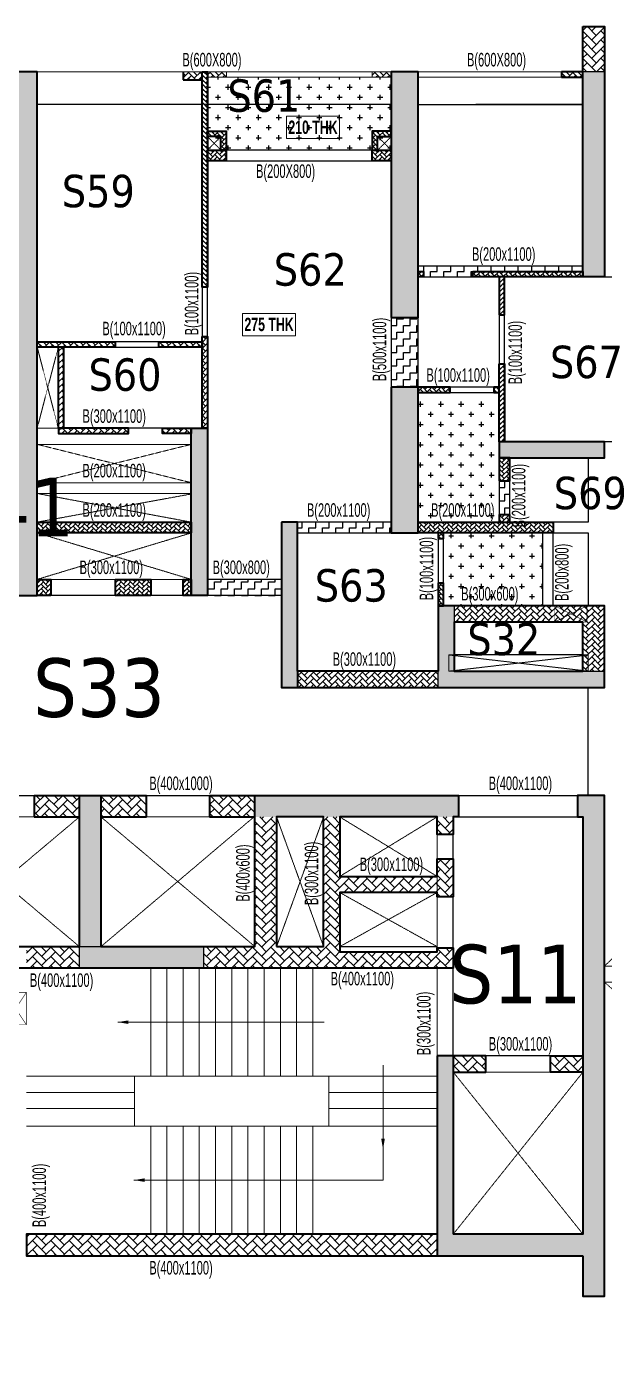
# Model space of a CAD drawing. Header units: millimetres. Extents: x -29 to 66949, y 31 to 27285.
# Drawn here: x 14831 to 25531, y 2819 to 27285 of the extents above; entities that cross this region are included whole.
import ezdxf

# ---------------------------------------------------------------- set-up
doc = ezdxf.new("R2010")
doc.units = ezdxf.units.MM
doc.linetypes.add('HIDDEN', pattern=[0.375, 0.25, -0.125])
for name, color, linetype, lineweight in [('A-ANNO-DIMS', 8, 'Continuous', 15), ('A-DETL-MISC', 35, 'Continuous', 15), ('A-FLOR-IDEN', 11, 'Continuous', 9), ('A-HIDD-ABVE', 8, 'HIDDEN', 20), ('S-BEAM', 7, 'Continuous', 18), ('S-BEAM-IDEN', 2, 'Continuous', 9), ('S-COL HATCH', 9, 'Continuous', 0), ('S-COLS', 5, 'Continuous', 35), ('S-WALL', 4, 'Continuous', 18)]:
    doc.layers.add(name, color=color, linetype=linetype, lineweight=lineweight)
for name, color, linetype in [('changes', 7, 'Continuous'), ('S-CUTOUT', 1, 'Continuous'), ('SUNK SLAB', 8, 'Continuous')]:
    doc.layers.add(name, color=color, linetype=linetype)
doc.styles.add('Dim.s & Anno.(Misc.)', font='ARIALN.TTF')
doc.styles.add('Swis721 LtCn BT', font='swisscl.ttf', dxfattribs={"width": 0.9, "height": 233.355162})
doc.styles.add('Swis721 LtCn BT_B', font='', dxfattribs={"width": 0.9, "height": 246.918336})
doc.styles.get('Swis721 LtCn BT_B').set_extended_font_data('Swis721 LtCn BT', bold=True)
doc.dimstyles.new('A-GFC-100', dxfattribs={"dimscale": 100, "dimtxt": 1.75, "dimasz": 1.5, "dimexe": 1.5, "dimexo": 0, "dimgap": 1, "dimtad": 1, "dimdsep": 46, "dimtxsty": 'Dim.s & Anno.(Misc.)', "dimblk": 'ARCHTICK', "dimcen": 0, "dimdle": 1.5, "dimclrd": 256, "dimclre": 8, "dimclrt": 6, "dimazin": 2, "dimtfac": 1, "dimtix": 1, "dimtmove": 2, "dimatfit": 3, "dimfxl": 1, "dimtolj": 1, "dimlwd": -1, "dimlwe": 9, "dimarcsym": 0})
pattern_1 = [(45, (-31090211.604, 20641732.886), (0, 84.85281374), [180, -60]), (135, (-31090169.18, 20641775.31), (7e-15, 84.85281374), [180, -60])]
pattern_2 = [(45, (-31083161.56, 20641832.9), (0, 84.85281374), [180, -60]), (135, (-31083119.13, 20641875.324), (7e-15, 84.85281374), [180, -60])]
pattern_3 = [(315, (21103954.563, 31375723.854), (84.85281374, -2e-14), [180, -60]), (45, (21103996.99, 31375681.43), (84.85281374, -2e-14), [180, -60])]
pattern_4 = [(45, (-31102401.53, 20629047.31), (0, 84.85281374), [180, -60]), (135, (-31102359.1, 20629089.737), (7e-15, 84.85281374), [180, -60])]
pattern_5 = [(315, (21103954.563, 31375723.836), (84.85281374, -2e-14), [180, -60]), (45, (21103996.99, 31375681.41), (84.85281374, -2e-14), [180, -60])]
pattern_6 = [(315, (-31090211.604, 20694843.886), (84.85281374, -1e-14), [180, -60]), (45, (-31090169.18, 20694801.46), (84.85281374, -2e-14), [180, -60])]
pattern_7 = [(45, (-31792440.38, 20739329.44), (0, 113.13708499), [240, -80]), (135, (-31792383.81, 20739386.006), (9e-15, 113.13708499), [240, -80])]
pattern_8 = [(45, (-31802317.5, 20729084.55), (0, 169.7056275), [360, -120]), (135, (-31802232.65, 20729169.4), (1e-14, 169.7056275), [360, -120])]
pattern_9 = [(45, (-31802317.5, 20729084.55), (0, 113.13708499), [240, -80]), (135, (-31802260.93, 20729141.12), (9e-15, 113.13708499), [240, -80])]
pattern_10 = [(45, (-15037.47, -17858.63), (0, 107.76307), [228.6, -76.2]), (135, (-14983.584, -17804.75), (7e-15, 107.76307), [228.6, -76.2])]
pattern_11 = [(45, (-15037.89, -17858.63), (0, 107.76307), [228.6, -76.2]), (135, (-14984.01, -17804.744), (7e-15, 107.76307), [228.6, -76.2])]
pattern_12 = [(45, (-31618808, 20746156.34), (0, 169.7056275), [360, -120]), (135, (-31618723.15, 20746241.2), (1e-14, 169.7056275), [360, -120])]
pattern_13 = [(0, (-31352106.79, 21120976.75), (187.5, 187.5), [93.75, -281.25]), (90, (-31352059.91, 21120929.88), (-187.5, 187.5), [93.75, -281.25])]

# ---------------------------------------------------------------- blocks, each defined once
blk = doc.blocks.new('A$Ca6b6972b')
at = {"layer": 'S-COL HATCH'}
h = blk.add_hatch(dxfattribs=at)
h.set_pattern_fill('AR-HBONE', color=256, scale=15)
h.set_pattern_definition(pattern_2)
edge = h.paths.add_edge_path()
edge.add_line((17829, 22526), (18179, 22526))
edge.add_line((18179, 22526), (18179, 22176))
edge.add_line((18179, 22176), (18079, 22176))
edge.add_line((18079, 22176), (18079, 22426))
edge.add_line((18079, 22426), (17829, 22426))
edge.add_line((17829, 22426), (17829, 22526))
h = blk.add_hatch(dxfattribs=at)
h.set_pattern_fill('AR-HBONE', color=256, scale=15)
h.set_pattern_definition(pattern_2)
edge = h.paths.add_edge_path()
edge.add_line((21229, 22526), (20879, 22526))
edge.add_line((20879, 22526), (20879, 22176))
edge.add_line((20879, 22176), (20979, 22176))
edge.add_line((20979, 22176), (20979, 22426))
edge.add_line((20979, 22426), (21229, 22426))
edge.add_line((21229, 22426), (21229, 22526))
h = blk.add_hatch(dxfattribs=at)
h.set_pattern_fill('AR-HBONE', color=256, scale=15)
h.set_pattern_definition(pattern_1)
edge = h.paths.add_edge_path()
edge.add_line((10779, 22426), (11129, 22426))
edge.add_line((11129, 22426), (11129, 22076))
edge.add_line((11129, 22076), (11029, 22076))
edge.add_line((11029, 22076), (11029, 22326))
edge.add_line((11029, 22326), (10779, 22326))
edge.add_line((10779, 22326), (10779, 22426))
h = blk.add_hatch(dxfattribs=at)
h.set_pattern_fill('AR-HBONE', color=256, scale=15)
h.set_pattern_definition(pattern_1)
edge = h.paths.add_edge_path()
edge.add_line((14179, 22426), (13829, 22426))
edge.add_line((13829, 22426), (13829, 22076))
edge.add_line((13829, 22076), (13929, 22076))
edge.add_line((13929, 22076), (13929, 22326))
edge.add_line((13929, 22326), (14179, 22326))
edge.add_line((14179, 22326), (14179, 22426))
h = blk.add_hatch(dxfattribs=at)
h.set_pattern_fill('AR-HBONE', color=256, scale=15)
h.set_pattern_definition([(45, (-31346340.994, 20824102.645), (0, 84.85281374), [180, -60]), (135, (-31346298.57, 20824145.07), (7e-15, 84.85281374), [180, -60])])
h.paths.add_polyline_path([(10779, 22076), (10779, 21876), (11129, 21876), (11129, 22076)])
h = blk.add_hatch(dxfattribs=at)
h.set_pattern_fill('AR-HBONE', color=256, scale=15)
h.set_pattern_definition([(45, (-31343291.04, 20824102.645), (0, 84.85281374), [180, -60]), (135, (-31343248.616, 20824145.07), (7e-15, 84.85281374), [180, -60])])
h.paths.add_polyline_path([(13829, 22076), (13829, 21876), (14179, 21876), (14179, 22076)])
h = blk.add_hatch(dxfattribs=at)
h.set_pattern_fill('AR-HBONE', color=256, scale=15)
h.set_pattern_definition([(45, (-31339290.95, 20824202.644), (0, 84.85281374), [180, -60]), (135, (-31339248.523, 20824245.07), (7e-15, 84.85281374), [180, -60])])
h.paths.add_polyline_path([(17829, 22176), (17829, 21976), (18179, 21976), (18179, 22176)])
h = blk.add_hatch(dxfattribs=at)
h.set_pattern_fill('AR-HBONE', color=256, scale=15)
h.set_pattern_definition([(45, (-31336241, 20824202.644), (0, 84.85281374), [180, -60]), (135, (-31336198.57, 20824245.07), (7e-15, 84.85281374), [180, -60])])
h.paths.add_polyline_path([(20879, 22176), (20879, 21976), (21229, 21976), (21229, 22176)])
h = blk.add_hatch(dxfattribs=at)
h.set_pattern_fill('AR-HBONE', color=256, scale=15)
h.set_pattern_definition(pattern_4)
edge = h.paths.add_edge_path()
edge.add_line((1989, 8976), (1639, 8976))
edge.add_line((1639, 8976), (1639, 9326))
edge.add_line((1639, 9326), (1739, 9326))
edge.add_line((1739, 9326), (1739, 9076))
edge.add_line((1739, 9076), (1989, 9076))
edge.add_line((1989, 9076), (1989, 8976))
h = blk.add_hatch(dxfattribs=at)
h.set_pattern_fill('AR-HBONE', color=256, scale=15, angle=-90)
h.set_pattern_definition(pattern_3)
h.paths.add_polyline_path([(1989, 8976), (2189, 8976), (2189, 9326), (1989, 9326)])
h = blk.add_hatch(dxfattribs=at)
h.set_pattern_fill('AR-HBONE', color=256, scale=15, angle=-90)
h.set_pattern_definition(pattern_5)
h.paths.add_polyline_path([(1989, 8976), (2189, 8976), (2189, 9326), (1989, 9326)])
h = blk.add_hatch(dxfattribs=at)
h.set_pattern_fill('AR-HBONE', color=256, scale=15)
h.set_pattern_definition(pattern_4)
edge = h.paths.add_edge_path()
edge.add_line((1989, 6376), (1639, 6376))
edge.add_line((1639, 6376), (1639, 6026))
edge.add_line((1639, 6026), (1739, 6026))
edge.add_line((1739, 6026), (1739, 6276))
edge.add_line((1739, 6276), (1989, 6276))
edge.add_line((1989, 6276), (1989, 6376))
h = blk.add_hatch(dxfattribs=at)
h.set_pattern_fill('AR-HBONE', color=256, scale=15, angle=-90)
h.set_pattern_definition(pattern_3)
h.paths.add_polyline_path([(1989, 6376), (2189, 6376), (2189, 6026), (1989, 6026)])
h = blk.add_hatch(dxfattribs=at)
h.set_pattern_fill('AR-HBONE', color=256, scale=15, angle=-90)
h.set_pattern_definition(pattern_5)
h.paths.add_polyline_path([(1989, 6026), (2189, 6026), (2189, 6376), (1989, 6376)])
h = blk.add_hatch(dxfattribs=at)
h.set_pattern_fill('AR-HBONE', color=256, scale=15, angle=-90)
h.set_pattern_definition([(315, (21106240.17, 31372203.845), (84.85281374, -2e-14), [180, -60]), (45, (21106282.595, 31372161.42), (84.85281374, -2e-14), [180, -60])])
h.paths.add_polyline_path([(4275, 5726), (4275, 5626), (4375, 5626), (4375, 5726)])
h = blk.add_hatch(dxfattribs=at)
h.set_pattern_fill('AR-HBONE', color=256, scale=15, angle=-90)
h.set_pattern_definition([(315, (21107940.21, 31376673.825), (84.85281374, -2e-14), [180, -60]), (45, (21107982.637, 31376631.4), (84.85281374, -2e-14), [180, -60])])
h.paths.add_polyline_path([(6175, 5726), (5875, 5726), (5875, 5626), (6175, 5626)])
h = blk.add_hatch(dxfattribs=at)
h.set_pattern_fill('AR-HBONE', color=256, scale=15, angle=-90)
h.set_pattern_definition([(315, (21106240.17, 31371193.857), (84.85281374, -2e-14), [180, -60]), (45, (21106282.595, 31371151.43), (84.85281374, -2e-14), [180, -60])])
h.paths.add_polyline_path([(4275, 4716), (4275, 2000), (4375, 2000), (4375, 4716)])
h = blk.add_hatch(dxfattribs=at)
h.set_pattern_fill('AR-HBONE', color=256, scale=15)
h.set_pattern_definition([(45, (-31362017.66, 21106363.37), (0, 84.85281374), [180, -60]), (135, (-31361975.23, 21106405.8), (7e-15, 84.85281374), [180, -60])])
h.paths.add_polyline_path([(4375, 4398), (4475, 4398), (4475, 4598), (4375, 4598)])
h = blk.add_hatch(dxfattribs=at)
h.set_pattern_fill('AR-HBONE', color=256, scale=15)
h.set_pattern_definition([(45, (-31361107.653, 21106363.37), (0, 84.85281374), [180, -60]), (135, (-31361065.227, 21106405.8), (7e-15, 84.85281374), [180, -60])])
h.paths.add_polyline_path([(5875, 4398), (5875, 4598), (5285, 4598), (5285, 4398)])
h = blk.add_hatch(dxfattribs=at)
h.set_pattern_fill('AR-HBONE', color=256, scale=15, angle=-90)
h.set_pattern_definition(pattern_6)
h.paths.add_polyline_path([(0, 2726), (200, 2726), (300, 2726), (300, 2626), (1675, 2626), (1675, 2466), (0, 2466)])
h = blk.add_hatch(dxfattribs=at)
h.set_pattern_fill('AR-HBONE', color=256, scale=15)
h.set_pattern_definition([(45, (-31100345.92, 20625022.12), (0, 84.85281374), [180, -60]), (135, (-31100303.495, 20625064.55), (7e-15, 84.85281374), [180, -60])])
h.paths.add_polyline_path([(4275, 2625), (3635, 2625), (3635, 2000), (3795, 2000), (3795, 2466), (4275, 2466)])
h = blk.add_hatch(dxfattribs=at)
h.set_pattern_fill('AR-HBONE', color=256, scale=15)
h.set_pattern_definition([(45, (-31362507.66, 21103765.56), (0, 84.85281374), [180, -60]), (135, (-31362465.23, 21103807.99), (7e-15, 84.85281374), [180, -60])])
h.paths.add_polyline_path([(4575, 1700), (4575, 2000), (3635, 2000), (3635, 1700)])
h = blk.add_hatch(dxfattribs=at)
h.set_pattern_fill('AR-HBONE', color=256, scale=15)
h.set_pattern_definition([(45, (-31361107.653, 21103765.56), (0, 84.85281374), [180, -60]), (135, (-31361065.227, 21103807.99), (7e-15, 84.85281374), [180, -60])])
h.paths.add_polyline_path([(5875, 1700), (5875, 2000), (5205, 2000), (5205, 1700)])
h = blk.add_hatch(dxfattribs=at)
h.set_pattern_fill('AR-HBONE', color=256, scale=15, angle=-90)
h.set_pattern_definition(pattern_6)
edge = h.paths.add_edge_path()
edge.add_line((1875, 1700), (1875, 200))
edge.add_line((1875, 200), (3545, 200))
edge.add_line((3545, 200), (3545, 0))
edge.add_line((3545, 0), (1675, 0))
edge.add_line((1675, 0), (1675, 1700))
edge.add_line((1675, 1700), (1875, 1700))
h = blk.add_hatch(dxfattribs=at)
h.set_pattern_fill('AR-HBONE', color=256, scale=15, angle=-90)
h.set_pattern_definition(pattern_6)
h.paths.add_polyline_path([(4275, 200), (4175, 200), (4175, 0), (4475, 0), (4475, 1700), (4275, 1700)])
h = blk.add_hatch(dxfattribs=at)
h.set_pattern_fill('AR-HBONE', color=256, scale=15, angle=-90)
h.set_pattern_definition([(315, (21107940.21, 31371048.637), (84.85281374, -2e-14), [180, -60]), (45, (21107982.637, 31371006.21), (84.85281374, -2e-14), [180, -60])])
h.paths.add_polyline_path([(5875, 0), (6175, 0), (6175, 1700), (5875, 1700)])
at = {"layer": 'S-COLS'}
for points in [[(17829, 22526), (18179, 22526), (18179, 22176), (18079, 22176), (18079, 22426), (17829, 22426), (17829, 22526)], [(21229, 22526), (20879, 22526), (20879, 22176), (20979, 22176), (20979, 22426), (21229, 22426), (21229, 22526)], [(10779, 22426), (11129, 22426), (11129, 22076), (11029, 22076), (11029, 22326), (10779, 22326), (10779, 22426)], [(14179, 22426), (13829, 22426), (13829, 22076), (13929, 22076), (13929, 22326), (14179, 22326), (14179, 22426)], [(1875, 1700), (1875, 200), (3545, 200), (3545, 0), (1675, 0), (1675, 1700), (1875, 1700)]]:
    blk.add_lwpolyline(points, dxfattribs=at)
at = {"layer": 'S-COLS', "elevation": 0}
for points in [[(10779, 22076), (11129, 22076), (11129, 21876), (10779, 21876)], [(13829, 22076), (14179, 22076), (14179, 21876), (13829, 21876)], [(2189, 9326), (2189, 8976), (1989, 8976), (1989, 9326)], [(2189, 6026), (2189, 6376), (1989, 6376), (1989, 6026)], [(4375, 5726), (4375, 5626), (4275, 5626), (4275, 5726)], [(6175, 5626), (6175, 5726), (5875, 5726), (5875, 5626)], [(4375, 4716), (4375, 2000), (4275, 2000), (4275, 4716)], [(4375, 4598), (4475, 4598), (4475, 4398), (4375, 4398)], [(5285, 4598), (5875, 4598), (5875, 4398), (5285, 4398)], [(0, 2726), (200, 2726), (300, 2726), (300, 2626), (1675, 2626), (1675, 2466), (0, 2466)], [(3635, 2000), (4575, 2000), (4575, 1700), (3635, 1700)], [(5205, 2000), (5875, 2000), (5875, 1700), (5205, 1700)], [(4275, 200), (4175, 200), (4175, 0), (4475, 0), (4475, 1700), (4275, 1700)], [(6175, 0), (6175, 1700), (5875, 1700), (5875, 0)]]:
    blk.add_lwpolyline(points, close=True, dxfattribs=at)
at = {"layer": 'S-COLS'}
for points in [[(17829, 22176), (18179, 22176), (18179, 21976), (17829, 21976)], [(20879, 22176), (21229, 22176), (21229, 21976), (20879, 21976)]]:
    blk.add_lwpolyline(points, close=True, dxfattribs=at)
at = {"layer": 'S-COLS', "elevation": 0}
for points in [[(1989, 8976), (1639, 8976), (1639, 9326), (1739, 9326), (1739, 9076), (1989, 9076), (1989, 8976)], [(1989, 6376), (1639, 6376), (1639, 6026), (1739, 6026), (1739, 6276), (1989, 6276), (1989, 6376)], [(4275, 2625), (3635, 2625), (3635, 2000), (3795, 2000), (3795, 2466), (4275, 2466), (4275, 2625)]]:
    blk.add_lwpolyline(points, dxfattribs=at)
blk = doc.blocks.new('A$Cbe320e20')
at = {"layer": 'S-COL HATCH'}
h = blk.add_hatch(dxfattribs=at)
h.set_pattern_fill('AR-HBONE', color=256, scale=30)
h.set_pattern_definition(pattern_8)
h.paths.add_polyline_path([(15654, 17040), (15254, 17040), (15254, 16206), (15254, 16206), (15654, 16206)])
at = {"layer": 'S-COL HATCH', "transparency": 33554687}
h = blk.add_hatch(color=256, dxfattribs=at)
h.dxf.hatch_style = 1
h.paths.add_polyline_path([(4654, 6500), (5154, 6500), (5154, 16200), (4654, 16200)])
h = blk.add_hatch(color=256, dxfattribs=at)
h.dxf.hatch_style = 1
h.paths.add_polyline_path([(11704, 11650), (12204, 11650), (12204, 16200), (11704, 16200)])
h = blk.add_hatch(color=256, dxfattribs=at)
h.dxf.hatch_style = 1
h.paths.add_polyline_path([(15254, 16206), (15654, 16206), (15654, 12400), (15254, 12400)])
h = blk.add_hatch(color=256, dxfattribs=at)
h.dxf.hatch_style = 1
h.paths.add_polyline_path([(12204, 10360), (11704, 10360), (11704, 7660), (12204, 7660)])
h = blk.add_hatch(color=256, dxfattribs=at)
h.dxf.hatch_style = 1
h.paths.add_polyline_path([(8304, 6500), (8304, 9600), (8004, 9600), (8004, 6500)])
h = blk.add_hatch(color=256, dxfattribs=at)
h.dxf.hatch_style = 1
h.paths.add_polyline_path([(15654, 9350), (13704, 9350), (13704, 9050), (15654, 9050)])
at = {"layer": 'S-COL HATCH'}
h = blk.add_hatch(dxfattribs=at)
h.set_pattern_fill('AR-HBONE', color=256, scale=15)
h.set_pattern_definition([(45, (-31365336.03, 20949949.553), (0, 84.85281374), [180, -60]), (135, (-31365293.6, 20949991.98), (7e-15, 84.85281374), [180, -60])])
h.paths.add_polyline_path([(5154, 7860), (5154, 7660), (8004, 7660), (8004, 7860)])
at = {"layer": 'S-COL HATCH', "transparency": 33554687}
h = blk.add_hatch(color=256, dxfattribs=at)
h.dxf.hatch_style = 1
h.paths.add_polyline_path([(9974, 7860), (9674, 7860), (9674, 4800), (9974, 4800), (9974, 5100)])
at = {"layer": 'S-COL HATCH'}
h = blk.add_hatch(dxfattribs=at)
h.set_pattern_fill('AR-HBONE', color=256, scale=15)
h.set_pattern_definition([(45, (-31367286.02, 20948789.55), (0, 84.85281374), [180, -60]), (135, (-31367243.596, 20948831.98), (7e-15, 84.85281374), [180, -60])])
h.paths.add_polyline_path([(5154, 6800), (5154, 6500), (5404, 6500), (5404, 6800)])
h = blk.add_hatch(dxfattribs=at)
h.set_pattern_fill('AR-HBONE', color=256, scale=15)
h.set_pattern_definition([(45, (-31365336.03, 20948789.553), (0, 84.85281374), [180, -60]), (135, (-31365293.6, 20948831.98), (7e-15, 84.85281374), [180, -60])])
h.paths.add_polyline_path([(6604, 6800), (6604, 6500), (7254, 6500), (7254, 6800)])
h = blk.add_hatch(dxfattribs=at)
h.set_pattern_fill('AR-HBONE', color=256, scale=15)
h.set_pattern_definition([(45, (-31364586.025, 20948789.55), (0, 84.85281374), [180, -60]), (135, (-31364543.6, 20948831.98), (7e-15, 84.85281374), [180, -60])])
h.paths.add_polyline_path([(7854, 6800), (7854, 6500), (8004, 6500), (8004, 6800)])
at = {"layer": 'S-COL HATCH', "transparency": 33554687}
h = blk.add_hatch(color=256, dxfattribs=at)
h.dxf.hatch_style = 1
h.paths.add_polyline_path([(12574, 6310), (12874, 6310), (12874, 5100), (15654, 5100), (15654, 4800), (12574, 4800)])
at = {"layer": 'S-COL HATCH'}
h = blk.add_hatch(dxfattribs=at)
h.set_pattern_fill('AR-HBONE', color=256, scale=20)
h.set_pattern_definition(pattern_9)
h.paths.add_polyline_path([(15254, 6010), (15254, 5100), (15254, 5100), (15254, 5100), (15654, 5100), (15654, 6310), (12874, 6310), (12874, 6010), (12874, 6010)])
h = blk.add_hatch(dxfattribs=at)
h.set_pattern_fill('AR-HBONE', color=256, scale=20)
h.set_pattern_definition(pattern_9)
h.paths.add_polyline_path([(12574, 5100), (9974, 5100), (9974, 4800), (12574, 4800)])
h = blk.add_hatch(dxfattribs=at)
h.set_pattern_fill('AR-HBONE', color=256, scale=30)
h.set_pattern_definition(pattern_12)
h.paths.add_polyline_path([(5935, 2400), (5935, 2800), (5095, 2800), (5095, 2400)])
at = {"layer": 'S-COL HATCH', "transparency": 33554687}
h = blk.add_hatch(color=256, dxfattribs=at)
h.dxf.hatch_style = 1
h.paths.add_polyline_path([(5934, 2800), (6334, 2800), (6334, 0), (5934, 0)])
at = {"layer": 'S-COL HATCH'}
h = blk.add_hatch(dxfattribs=at)
h.set_pattern_fill('AR-HBONE', color=256, scale=30)
h.set_pattern_definition(pattern_12)
h.paths.add_polyline_path([(7175, 2400), (7175, 2800), (6335, 2800), (6335, 2400)])
h = blk.add_hatch(dxfattribs=at)
h.set_pattern_fill('AR-HBONE', color=256, scale=30)
h.set_pattern_definition(pattern_12)
h.paths.add_polyline_path([(9185, 2400), (9185, 2800), (8345, 2800), (8345, 2400), (8675, 2400)])
at = {"layer": 'S-COL HATCH', "transparency": 33554687}
h = blk.add_hatch(color=256, dxfattribs=at)
h.dxf.hatch_style = 1
h.paths.add_polyline_path([(9184, 2800), (12954, 2800), (12954, 2400), (9184, 2400)])
h = blk.add_hatch(color=256, dxfattribs=at)
h.dxf.hatch_style = 1
h.paths.add_polyline_path([(12854, -2025), (12554, -2025), (12554, -5325), (12554, -5725), (15254, -5725), (15254, -6475), (15654, -6475), (15654, -5325), (15654, -5325), (15654, 2800), (15154, 2800), (15154, 2400), (15254, 2400), (15254, -5325), (15254, -5325), (12854, -5325), (12854, -5325)])
at = {"layer": 'S-COL HATCH'}
h = blk.add_hatch(dxfattribs=at)
h.set_pattern_fill('AR-HBONE', color=256, scale=30)
h.set_pattern_definition(pattern_8)
h.paths.add_polyline_path([(10454, 2400), (10754, 2400), (10754, 1300), (12554, 1300), (12554, 1625), (12854, 1625), (12854, 922), (12554, 922), (12554, 1000), (10754, 1000), (10754, -100), (12554, -100), (12554, -23), (12854, -23), (12854, -400), (8234, -400), (8234, 0), (10454, 0)])
h = blk.add_hatch(dxfattribs=at)
h.set_pattern_fill('AR-HBONE', color=256, scale=30)
h.set_pattern_definition(pattern_8)
h.paths.add_polyline_path([(9184, 0), (9584, 0), (9584, 2400), (9184, 2400)])
h = blk.add_hatch(dxfattribs=at)
h.set_pattern_fill('AR-HBONE', color=256, scale=30)
h.set_pattern_definition(pattern_8)
h.paths.add_polyline_path([(12554, 2400), (12854, 2400), (12854, 2075), (12554, 2075)])
h = blk.add_hatch(dxfattribs=at)
h.set_pattern_fill('AR-HBONE', color=256, scale=30)
h.set_pattern_definition(pattern_8)
h.paths.add_polyline_path([(5934, 0), (4954, 0), (4954, -400), (5934, -400)])
at = {"layer": 'S-COL HATCH', "transparency": 33554687}
h = blk.add_hatch(color=256, dxfattribs=at)
h.dxf.hatch_style = 1
h.paths.add_polyline_path([(5934, 0), (8234, 0), (8234, -400), (5934, -400)])
at = {"layer": 'S-COL HATCH'}
h = blk.add_hatch(dxfattribs=at)
h.set_pattern_fill('AR-HBONE', color=256, scale=30)
h.set_pattern_definition([(45, (-31802317.5, 20677155.55), (0, 169.7056275), [360, -120]), (135, (-31802232.65, 20677240.4), (1e-14, 169.7056275), [360, -120])])
h.paths.add_polyline_path([(13454, -2025), (12854, -2025), (12854, -2325), (13454, -2325)])
h.paths.add_polyline_path([(15254, -2025), (14654, -2025), (14654, -2325), (15254, -2325)])
h = blk.add_hatch(dxfattribs=at)
h.set_pattern_fill('AR-HBONE', color=256, scale=30)
h.set_pattern_definition(pattern_8)
h.paths.add_polyline_path([(4954, -5325), (12554, -5325), (12554, -5725), (4954, -5725)])
at = {"layer": 'S-WALL'}
h = blk.add_hatch(dxfattribs=at)
h.set_pattern_fill('FP_1', color=1, style=0, pattern_type=2)
h.set_pattern_definition(pattern_11)
h.paths.add_polyline_path([(8205, 16050), (8205, 16200), (7855, 16200), (7855, 16050)])
h = blk.add_hatch(dxfattribs=at)
h.set_pattern_fill('FP_1', color=1, style=0, pattern_type=2)
h.set_pattern_definition(pattern_11)
h.paths.add_polyline_path([(8205, 16050), (8205, 16200), (7855, 16200), (7855, 16050)])
h = blk.add_hatch(dxfattribs=at)
h.set_pattern_fill('FP_1', color=1, style=0, pattern_type=2)
h.set_pattern_definition([(45, (-18086.774, -17858.63), (0, 107.76307), [228.6, -76.2]), (135, (-18032.89, -17804.745), (7e-15, 107.76307), [228.6, -76.2])])
h.paths.add_polyline_path([(8656, 16100), (8656, 16200), (8306, 16200), (8306, 16100)])
h = blk.add_hatch(dxfattribs=at)
h.set_pattern_fill('FP_1', color=1, style=0, pattern_type=2)
h.set_pattern_definition(pattern_10)
h.paths.add_polyline_path([(11705, 16100), (11705, 16200), (11355, 16200), (11355, 16100)])
h = blk.add_hatch(dxfattribs=at)
h.set_pattern_fill('FP_1', color=1, style=0, pattern_type=2)
h.set_pattern_definition(pattern_10)
h.paths.add_polyline_path([(11705, 16100), (11705, 16200), (11355, 16200), (11355, 16100)])
h = blk.add_hatch(dxfattribs=at)
h.set_pattern_fill('FP_1', color=1, style=0, pattern_type=2)
h.set_pattern_definition(pattern_10)
h.paths.add_polyline_path([(15255, 16100), (15255, 16200), (14855, 16200), (14855, 16100)])
h = blk.add_hatch(dxfattribs=at)
h.set_pattern_fill('FP_1', color=1, style=0, pattern_type=2)
h.set_pattern_definition(pattern_10)
h.paths.add_polyline_path([(15255, 16100), (15255, 16200), (14855, 16200), (14855, 16100)])
at = {"layer": 'changes'}
for p, q in [((15254, 16206), (15654, 16206)), ((15654, 5100), (15654, 4800))]:
    blk.add_line(p, q, dxfattribs=at)
for points in [[(12574, 6310), (12874, 6310), (12874, 5100), (15654, 5100), (15654, 4800), (12574, 4800)], [(5934, 0), (8234, 0), (8234, -400), (5934, -400)]]:
    blk.add_lwpolyline(points, close=True, dxfattribs=at)
at = {"layer": 'S-COL HATCH'}
blk.add_line((12874, 6010), (12874, 6310), dxfattribs=at)
at = {"layer": 'S-COLS'}
for p, q in [((9974, 5100), (9974, 4800)), ((5095, 2800), (5095, 2400)), ((5095, 2800), (7175, 2800)), ((7175, 2400), (7175, 2800)), ((8345, 2800), (8345, 2400)), ((8345, 2800), (9184, 2800)), ((5095, 2400), (5934, 2400)), ((6334, 2400), (7175, 2400)), ((8345, 2400), (9184, 2400)), ((12554, -2025), (12554, -5325)), ((12854, -2025), (12854, -5325)), ((12554, -5325), (12554, -5725))]:
    blk.add_line(p, q, dxfattribs=at)
for points in [[(15254, 17040), (15654, 17040), (15654, 12400), (15254, 12400)], [(11704, 11650), (12204, 11650), (12204, 16200), (11704, 16200)], [(11704, 10360), (11704, 7660), (12204, 7660), (12204, 10360)], [(15654, 9350), (13704, 9350), (13704, 9050), (15654, 9050)], [(9674, 7860), (9674, 4800), (15654, 4800), (15654, 6310), (12574, 6310), (12574, 5100), (9974, 5100), (9974, 7860), (9674, 7860)], [(15254, 6010), (12874, 6010), (12874, 5100), (15254, 5100)], [(9584, 0), (10454, 0), (10454, 2400), (9584, 2400)]]:
    blk.add_lwpolyline(points, close=True, dxfattribs=at)
at = {"layer": 'S-COLS', "elevation": 0}
for points in [[(4654, 6500), (5154, 6500), (5154, 16200), (4654, 16200)], [(8004, 9600), (8304, 9600), (8304, 6500), (8004, 6500)], [(8004, 7660), (5154, 7660), (5154, 7860), (8004, 7860)], [(5404, 6500), (5154, 6500), (5154, 6800), (5404, 6800)], [(7254, 6500), (6604, 6500), (6604, 6800), (7254, 6800)], [(8004, 6500), (7854, 6500), (7854, 6800), (8004, 6800)]]:
    blk.add_lwpolyline(points, close=True, dxfattribs=at)
at = {"layer": 'S-COLS'}
for points in [[(9184, 2800), (12954, 2800), (12954, 2400), (12854, 2400), (12854, 2075), (12554, 2075), (12554, 2400), (11654, 2400), (10754, 2400), (10754, 1300), (12554, 1300), (12554, 1625), (12854, 1625), (12854, 922), (12554, 922), (12554, 1000), (10754, 1000), (10754, -100), (11654, -100), (12554, -100), (12554, -23), (12854, -23), (12854, -400), (10754, -400), (10754, -400), (-400, -400)], [(3084, 2800), (3084, 0), (5934, 0), (5934, 2800)], [(5934, 2800), (6334, 2800)], [(6334, 2800), (6334, 0), (9184, 0), (9184, 2800)], [(15654, -5325), (15654, 2800), (15154, 2800), (15154, 2400), (15254, 2400), (15254, -5325), (12854, -5325)], [(12854, -2325), (13454, -2325), (13454, -2025), (12554, -2025)], [(15254, -2325), (14654, -2325), (14654, -2025), (15254, -2025)], [(12554, -5325), (4954, -5325), (4954, -5725), (15254, -5725)], [(15254, -5725), (15254, -6475), (15654, -6475), (15654, -5325)]]:
    blk.add_lwpolyline(points, dxfattribs=at)
at = {"layer": 'S-CUTOUT', "const_width": 10}
blk.add_lwpolyline([(14729, 6310), (15329, 6310), (15329, 6010), (14729, 6010)], close=True, dxfattribs=at)
for points in [[(14729, 6310), (15329, 6010)], [(15329, 6310), (14729, 6010)]]:
    blk.add_lwpolyline(points, dxfattribs=at)
at = {"layer": 'S-CUTOUT', "const_width": 10, "elevation": 0}
blk.add_lwpolyline([(4954, -849), (4954, -1449), (4554, -1449), (4554, -849)], close=True, dxfattribs=at)
for points in [[(4954, -849), (4554, -1449)], [(4954, -1449), (4554, -849)]]:
    blk.add_lwpolyline(points, dxfattribs=at)
at = {"layer": 'S-WALL', "lineweight": 35}
for p, q in [((5155, 16200), (4305, 16200)), ((7855, 16200), (7855, 16050)), ((15255, 16200), (14855, 16200)), ((14855, 16200), (14855, 16100)), ((7855, 16050), (8205, 16050)), ((14855, 16100), (15255, 16100))]:
    blk.add_line(p, q, dxfattribs=at)
at = {"layer": 'S-WALL', "color": 7}
for p, q in [((8304, 16200), (11355, 16200)), ((8655, 16200), (8655, 16100)), ((11355, 16200), (11355, 16100)), ((12205, 16200), (11355, 16200)), ((12205, 16200), (14855, 16200)), ((11704, 16100), (8304, 16100)), ((14855, 16100), (12205, 16100))]:
    blk.add_line(p, q, dxfattribs=at)
blk = doc.blocks.new('_ARCHTICK')
at = {"color": 0, "linetype": 'ByBlock', "const_width": 0.15}
blk.add_lwpolyline([(-0.5, -0.5), (0.5, 0.5)], dxfattribs=at)

msp = doc.modelspace()

# ---------------------------------------------------------------- hatches: boundary and pattern name
at = {"layer": 'S-COL HATCH'}
h = msp.add_hatch(dxfattribs=at)
h.set_pattern_fill('AR-HBONE', color=256, scale=15)
h.set_pattern_definition([(45, (-31352106.786, 21121410.063), (0, 84.85281374), [180, -60]), (135, (-31352064.36, 21121452.49), (7e-15, 84.85281374), [180, -60])])
h.paths.add_polyline_path([(18181, 26445), (18081, 26445), (18081, 22455), (18181, 22455)])
h = msp.add_hatch(dxfattribs=at)
h.set_pattern_fill('AR-HBONE', color=256, scale=15)
h.set_pattern_definition([(45, (-31347306.373, 21122710.26), (0, 84.85281374), [180, -60]), (135, (-31347263.947, 21122752.69), (7e-15, 84.85281374), [180, -60])])
h.paths.add_polyline_path([(22181, 22645), (22181, 22745), (22081, 22745), (22081, 22645)])
h = msp.add_hatch(dxfattribs=at)
h.set_pattern_fill('AR-HBONE', color=256, scale=15)
h.set_pattern_definition([(45, (-31353138.877, 20739329.44), (0, 84.85281374), [180, -60]), (135, (-31353096.45, 20739371.864), (7e-15, 84.85281374), [180, -60])])
h.paths.add_polyline_path([(22671, 20605), (22081, 20605), (22081, 20505), (22671, 20505)])
h.paths.add_polyline_path([(23681, 21035), (23581, 21035), (23581, 19595), (23681, 19595)])
h.paths.add_polyline_path([(23581, 20605), (23481, 20605), (23481, 20505), (23581, 20505)])
h.paths.add_polyline_path([(23681, 22645), (23581, 22645), (23581, 21945), (23681, 21945)])
h = msp.add_hatch(dxfattribs=at)
h.set_pattern_fill('AR-HBONE', color=256, scale=15)
h.set_pattern_definition([(45, (-31346296.38, 21122710.26), (0, 84.85281374), [180, -60]), (135, (-31346253.95, 21122752.69), (7e-15, 84.85281374), [180, -60])])
h.paths.add_polyline_path([(25131, 22645), (25131, 22745), (23091, 22745), (23091, 22645)])
h = msp.add_hatch(dxfattribs=at)
h.set_pattern_fill('AR-HBONE', color=256, scale=20)
h.set_pattern_definition(pattern_7)
h.paths.add_polyline_path([(18181, 21545), (18081, 21545), (18081, 19845), (18181, 19845)])
h = msp.add_hatch(dxfattribs=at)
h.set_pattern_fill('AR-HBONE', color=256, scale=20)
h.set_pattern_definition(pattern_7)
h.paths.add_polyline_path([(15031, 21445), (15031, 21345), (16471, 21345), (16471, 21445)])
h = msp.add_hatch(dxfattribs=at)
h.set_pattern_fill('AR-HBONE', color=256, scale=20)
h.set_pattern_definition(pattern_7)
h.paths.add_polyline_path([(15421, 19845), (15522, 19845), (15522, 21345), (15421, 21345)])
h = msp.add_hatch(dxfattribs=at)
h.set_pattern_fill('AR-HBONE', color=256, scale=20)
h.set_pattern_definition(pattern_7)
h.paths.add_polyline_path([(18081, 21445), (17281, 21445), (17281, 21345), (18081, 21345)])
h = msp.add_hatch(dxfattribs=at)
h.set_pattern_fill('AR-HBONE', color=256, scale=20)
h.set_pattern_definition(pattern_7)
h.paths.add_polyline_path([(15422, 19845), (15422, 19744), (16721, 19744), (16721, 19845)])
h = msp.add_hatch(dxfattribs=at)
h.set_pattern_fill('AR-HBONE', color=256, scale=20)
h.set_pattern_definition(pattern_7)
h.paths.add_polyline_path([(17881, 19845), (17351, 19845), (17351, 19745), (17881, 19745)])
h = msp.add_hatch(dxfattribs=at)
h.set_pattern_fill('AR-HBONE', color=256, scale=15)
h.set_pattern_definition([(45, (-31089859.49, 20644552.385), (0, 84.85281374), [180, -60]), (135, (-31089817.06, 20644594.81), (7e-15, 84.85281374), [180, -60])])
h.paths.add_polyline_path([(23581, 18105), (23781, 18105), (23781, 18240), (23581, 18240)])
h.paths.add_polyline_path([(23581, 18870), (23781, 18870), (23781, 19295), (23581, 19295)])
h = msp.add_hatch(dxfattribs=at)
h.set_pattern_fill('AR-HBONE', color=256, scale=15)
h.set_pattern_definition([(45, (-31348408.88, 20960194.44), (0, 84.85281374), [180, -60]), (135, (-31348366.456, 20960236.864), (7e-15, 84.85281374), [180, -60])])
h.paths.add_polyline_path([(22081, 18105), (22081, 17905), (24581, 17905), (24581, 18105)])
h = msp.add_hatch(dxfattribs=at)
h.set_pattern_fill('AR-HBONE', color=256, scale=15)
h.set_pattern_definition([(45, (-31353138.89, 20785567.39), (0, 84.85281374), [180, -60]), (135, (-31353096.463, 20785609.815), (7e-15, 84.85281374), [180, -60])])
h.paths.add_polyline_path([(22551, 16975), (22451, 16975), (22451, 16555), (22551, 16555)])
h.paths.add_polyline_path([(22551, 17905), (22451, 17905), (22451, 17805), (22551, 17805)])
at = {"layer": 'SUNK SLAB'}
h = msp.add_hatch(dxfattribs=at)
h.set_pattern_fill('CROSS', color=8, scale=750, style=0)
h.set_pattern_definition([(0, (-31352106.79, 21121410.06), (187.5, 187.5), [93.75, -281.25]), (90, (-31352059.91, 21121363.19), (-187.5, 187.5), [93.75, -281.25])])
h.paths.add_polyline_path([(21581, 24995), (21581, 26345), (18181, 26345), (18181, 24995)])
h = msp.add_hatch(dxfattribs=at)
h.set_pattern_fill('ZIGZAG', color=8, scale=1000, style=0)
h.set_pattern_definition([(0, (-31792440.38, 20734746.32), (125, 125), [125, -125]), (90, (-31792315.38, 20734746.32), (-125, 125), [125, -125])])
h.paths.add_polyline_path([(19551, 17045), (18181, 17045), (18181, 16745), (19551, 16745)])
h.paths.add_polyline_path([(21581, 18105), (19851, 18105), (19851, 18105), (19851, 17905), (21581, 17905)])
h.paths.add_polyline_path([(22081, 21895), (21581, 21895), (21581, 20605), (22081, 20605)])
h.paths.add_polyline_path([(25131, 22845), (22081, 22845), (22081, 22745), (22181, 22745), (22181, 22645), (23091, 22645), (23091, 22745), (25131, 22745)])
h.paths.add_polyline_path([(23781, 18870), (23581, 18870), (23581, 18240), (23781, 18240)])
h = msp.add_hatch(dxfattribs=at)
h.set_pattern_fill('CROSS', color=8, scale=750, style=0)
h.set_pattern_definition(pattern_13)
h.paths.add_polyline_path([(22081, 18105), (23581, 18105), (23581, 19195), (23581, 19595), (23581, 20405), (22081, 20405)])
h = msp.add_hatch(dxfattribs=at)
h.set_pattern_fill('CROSS', color=8, scale=750, style=0)
h.set_pattern_definition(pattern_13)
h.paths.add_polyline_path([(22651, 17905), (22651, 16555), (24381, 16555), (24381, 17905)])

# ---------------------------------------------------------------- linework, layer by layer
at = {"layer": 'A-ANNO-DIMS', "ltscale": 500, "elevation": 0}
msp.add_lwpolyline([(20641, 5920), (21431, 5920), (21431, 6485)], dxfattribs=at)
at = {"layer": 'A-DETL-MISC'}
for p, q in [((17131, 9845, 0), (17131, 7845, 0)), ((17431, 9845, 0), (17431, 7845, 0)), ((17731, 9845, 0), (17731, 7845, 0)), ((18031, 9845, 0), (18031, 7845, 0)), ((18331, 9845, 0), (18331, 7845, 0)), ((18631, 9845, 0), (18631, 7845, 0)), ((18931, 9845, 0), (18931, 7845, 0)), ((19231, 9845, 0), (19231, 7845, 0)), ((19531, 9845, 0), (19531, 7845, 0)), ((19831, 9845, 0), (19831, 7845, 0)), ((20131, 9845, 0), (20131, 7845, 0)), ((17131, 4920, 0), (17131, 6920, 0)), ((17431, 4920, 0), (17431, 6920, 0)), ((17731, 4920, 0), (17731, 6920, 0)), ((18031, 4920, 0), (18031, 6920, 0)), ((18331, 4920, 0), (18331, 6920, 0)), ((18631, 4920, 0), (18631, 6920, 0)), ((18931, 4920, 0), (18931, 6920, 0)), ((19231, 4920, 0), (19231, 6920, 0)), ((19531, 4920, 0), (19531, 6920, 0)), ((19831, 4920, 0), (19831, 6920, 0)), ((20131, 4920, 0), (20131, 6920, 0))]:
    msp.add_line(p, q, dxfattribs=at)
at = {"layer": 'A-DETL-MISC', "elevation": 0}
for points in [[(16831, 7845), (14831, 7845)], [(20431, 7845), (22431, 7845)], [(16831, 7545), (14831, 7545)], [(20431, 7545), (22431, 7545)], [(16831, 7245), (14831, 7245)], [(20431, 7245), (22431, 7245)], [(16831, 6920), (14831, 6920)], [(20431, 6920), (22431, 6920)]]:
    msp.add_lwpolyline(points, dxfattribs=at)
msp.add_lwpolyline([(20431, 7845), (20431, 6920), (16831, 6920), (16831, 7845)], close=True, dxfattribs=at)
at = {"layer": 'A-FLOR-IDEN', "color": 8, "elevation": 0, "flags": 128}
for points in [[(19646, 25620), (19646, 25208), (20624, 25208), (20624, 25620)], [(18833, 21968), (18833, 21557), (19810, 21557), (19810, 21968)]]:
    msp.add_lwpolyline(points, close=True, dxfattribs=at)
at = {"layer": 'A-HIDD-ABVE', "linetype": 'HIDDEN'}
for p, q in [((18432, 25244, 0), (18182, 24995, 0)), ((18182, 25244, 0), (18432, 24995, 0)), ((21582, 25244, 0), (21332, 24995, 0)), ((21332, 25244, 0), (21582, 24995, 0)), ((15031, 21345, 0), (15421, 19845, 0)), ((15031, 19845, 0), (15421, 21345, 0)), ((15031, 19545, 0), (17881, 18835, 0)), ((15031, 18835, 0), (17881, 19545, 0)), ((15031, 18635, 0), (17881, 18105, 0)), ((15031, 18105, 0), (17881, 18626, 0)), ((15031, 17905, 0), (17881, 17045, 0)), ((15031, 17045, 0), (17881, 17905, 0)), ((22651, 15645, 0), (25231, 15345, 0)), ((22651, 15345, 0), (25231, 15645, 0)), ((28631, 12845, 0), (25531, 9885, 0)), ((12961, 12645, 0), (15811, 10245, 0)), ((12961, 10245, 0), (15811, 12645, 0)), ((16211, 12645, 0), (19061, 10245, 0)), ((16211, 10245, 0), (19041, 12645, 0)), ((19461, 12645, 0), (20331, 10245, 0)), ((19461, 10245, 0), (20331, 12645, 0)), ((20631, 12645, 0), (22431, 11545, 0)), ((20631, 11545, 0), (22431, 12645, 0)), ((20631, 11245, 0), (22431, 10245, 0)), ((20631, 10245, 0), (22431, 11245, 0)), ((25531, 9585, 0), (31731, 4070, 0)), ((22731, 7920, 0), (25131, 4920, 0)), ((22731, 4920, 0), (25131, 7920, 0))]:
    msp.add_line(p, q, dxfattribs=at)
at = {"layer": 'changes'}
for p, q in [((18532, 24795, 0), (21232, 24795, 0)), ((20331, 10245, 0), (20331, 10245, 0)), ((20631, 10245, 0), (22431, 10245, 0))]:
    msp.add_line(p, q, dxfattribs=at)
at = {"layer": 'changes', "color": 1, "elevation": 0}
for points in [[(15031, 25845), (18081, 25845), (18081, 21445), (15031, 21445)], [(18532, 24994), (18532, 25345), (18182, 25344), (18182, 25845), (21581, 25845), (21581, 25345), (21231, 25344), (21231, 24995)], [(22081, 25840), (25131, 25840), (25131, 22845), (22081, 22845)], [(19551, 17045), (18181, 17045), (18182, 24795), (21581, 24795), (21581, 18105), (19551, 18105)], [(22081, 22645), (23581, 22645), (23581, 20605), (22081, 20605)], [(23681, 22645), (26781, 22645), (26781, 19595), (23681, 19595)], [(15522, 21345), (18081, 21345), (18081, 19845), (15522, 19845)], [(22081, 20505), (23581, 20505), (23581, 18105), (22081, 18105)], [(23781, 19295), (25231, 19295), (25231, 18105), (23781, 18105)], [(19851, 17905), (22451, 17905), (22451, 15345), (19851, 15345)], [(22551, 17905), (24381, 17905), (24381, 16555), (22551, 16555)], [(24581, 17905), (25231, 17905), (25231, 16555), (24581, 16555)], [(7792, 15045), (7792, 13045), (25231, 13045), (25231, 15045), (19551, 15045), (19551, 16745), (12181, 16745), (12181, 15045)], [(22751, 16255), (25131, 16255), (25131, 15645), (22751, 15645)], [(22731, 12645), (25131, 12645), (25131, 8220), (22731, 8220)]]:
    msp.add_lwpolyline(points, close=True, dxfattribs=at)
at = {"layer": 'S-BEAM'}
for p, q in [((15031, 26445, 0), (21581, 26445, 0)), ((22081, 26445, 0), (25131, 26451, 0)), ((15281, 19845, 0), (15031, 19845, 0)), ((15031, 19545, 0), (17881, 19545, 0)), ((23581, 19195, 0), (23581, 18105, 0)), ((15031, 18835, 0), (17881, 18835, 0)), ((15031, 18635, 0), (17881, 18635)), ((15031, 18105, 0), (17881, 18105, 0)), ((22081, 18105, 0), (23581, 18105, 0)), ((23781, 18105, 0), (25231, 18105, 0)), ((15031, 17905, 0), (17881, 17905, 0)), ((22081, 17905, 0), (22451, 17905, 0)), ((22551, 17905, 0), (24381, 17905, 0)), ((24381, 17905, 0), (24381, 16555, 0)), ((22551, 16975, 0), (22551, 17805, 0)), ((15031, 17045, 0), (17881, 17045, 0)), ((12961, 12645, 0), (15811, 12645, 0)), ((16211, 12645, 0), (19041, 12645, 0)), ((22431, 10222, 0), (22431, 12645, 0)), ((22431, 9845, 0), (22431, 8220, 0)), ((25531, 9885, 0), (28631, 9885, 0)), ((25531, 9585, 0), (31191, 9585, 0)), ((23331, 7920, 0), (24531, 7920, 0))]:
    msp.add_line(p, q, dxfattribs=at)
at = {"layer": 'S-BEAM', "linetype": 'HIDDEN'}
for p, q in [((15031, 25845, 0), (18181, 25845, 0)), ((18181, 25845, 0), (21581, 25845, 0)), ((22081, 25840, 0), (25131, 25846, 0)), ((22081, 22845, 0), (25131, 22845, 0)), ((22081, 22645, 0), (23581, 22645, 0)), ((23781, 22645, 0), (25131, 22645, 0)), ((21581, 21895, 0), (21581, 20605, 0)), ((22081, 21895, 0), (22081, 20605, 0)), ((15031, 19845, 0), (17881, 19845, 0)), ((23781, 18105, 0), (23781, 19195, 0)), ((25231, 18105, 0), (25231, 19295, 0)), ((19851, 18105, 0), (21581, 18105, 0)), ((19851, 17905, 0), (21581, 17905, 0)), ((24581, 17905, 0), (24581, 16555, 0)), ((24581, 17905, 0), (25231, 17905, 0)), ((25231, 16555, 0), (25231, 17905, 0)), ((22551, 17805, 0), (22451, 17805, 0)), ((22451, 17805, 0), (22451, 16975, 0)), ((18181, 17045, 0), (19551, 17045, 0)), ((22451, 16975, 0), (22551, 16975, 0)), ((15031, 16745, 0), (17881, 16745, 0)), ((18181, 16745, 0), (19551, 16745, 0)), ((25231, 15045, 0), (25231, 13045, 0)), ((12961, 13045, 0), (15811, 13045, 0)), ((16211, 13045, 0), (19061, 13045, 0)), ((22831, 13045, 0), (25031, 13045, 0)), ((22731, 10222, 0), (22731, 12645, 0)), ((22831, 12645, 0), (25031, 12645, 0)), ((22731, 9845, 0), (22731, 8220, 0)), ((23331, 8220, 0), (24531, 8220, 0))]:
    msp.add_line(p, q, dxfattribs=at)
at = {"layer": 'S-BEAM', "elevation": 0}
for points in [[(18181, 26345), (21581, 26345), (21581, 24995), (18181, 24995)], [(25231, 15345), (22651, 15345), (22651, 15645), (25231, 15645)]]:
    msp.add_lwpolyline(points, close=True, dxfattribs=at)
at = {"layer": 'S-BEAM', "linetype": 'HIDDEN', "elevation": 0}
for points in [[(18081, 21545), (18181, 21545), (18181, 22455), (18081, 22455)], [(23681, 21945), (23581, 21945), (23581, 21035), (23681, 21035)], [(16471, 21445), (17281, 21445), (17281, 21345), (16471, 21345)], [(22671, 20605), (23481, 20605), (23481, 20505), (22671, 20505)]]:
    msp.add_lwpolyline(points, close=True, dxfattribs=at)
at = {"layer": 'S-COLS'}
for p, q in [((25131, 26451, 0), (25131, 26451, 0)), ((25131, 25851, 0), (25131, 25851, 0))]:
    msp.add_line(p, q, dxfattribs=at)
at = {"layer": 'S-COLS', "elevation": 0}
for points in [[(18081, 26445), (18181, 26445), (18181, 22455), (18081, 22455)], [(22081, 22745), (22181, 22745), (22181, 22645), (22081, 22645)], [(23091, 22745), (25131, 22745), (25131, 22645), (23091, 22645)], [(23581, 21945), (23681, 21945), (23681, 22645), (23581, 22645)], [(23581, 21945), (23681, 21945), (23681, 22645), (23581, 22645)], [(18081, 21545), (18181, 21545), (18181, 19845), (18081, 19845)], [(15031, 21445), (16471, 21445), (16471, 21345), (15031, 21345)], [(17281, 21445), (18081, 21445), (18081, 21345), (17281, 21345)], [(23581, 21035), (23681, 21035), (23681, 19595), (23581, 19595)], [(23581, 21035), (23681, 21035), (23681, 19595), (23581, 19595)], [(22081, 20505), (22671, 20505), (22671, 20605), (22081, 20605)], [(23481, 20505), (23581, 20505), (23581, 20605), (23481, 20605)], [(17881, 19745), (17351, 19745), (17351, 19845), (17881, 19845)], [(23581, 18870), (23781, 18870), (23781, 19295), (23581, 19295)], [(24581, 17905), (22081, 17905), (22081, 18105), (24581, 18105)], [(23581, 18105), (23781, 18105), (23781, 18240), (23581, 18240)], [(22451, 17805), (22551, 17805), (22551, 17905), (22451, 17905)], [(22451, 16555), (22551, 16555), (22551, 16975), (22451, 16975)]]:
    msp.add_lwpolyline(points, close=True, dxfattribs=at)
at = {"layer": 'S-COLS', "color": 5, "elevation": 0}
for points in [[(15421, 19845), (15522, 19845), (15522, 21345), (15421, 21345)], [(16721, 19845), (15422, 19845), (15422, 19744), (16721, 19744)]]:
    msp.add_lwpolyline(points, close=True, dxfattribs=at)

# ---------------------------------------------------------------- block references
at = {"layer": 'A-HIDD-ABVE', "linetype": 'HIDDEN'}
msp.add_blockref('A$Cbe320e20', (9877, 10245, 0), dxfattribs=at)
at = {"layer": 'changes'}
msp.add_blockref('A$Ca6b6972b', (352, 2819, 0), dxfattribs=at)

# ---------------------------------------------------------------- texts
at = {"layer": 'A-FLOR-IDEN', "color": 1, "char_height": 246.9, "width": 1155, "attachment_point": 2, "line_spacing_factor": 0.964267, "style": 'Swis721 LtCn BT_B'}
for s, insert in [('210 THK', (20135, 25541, 0)), ('275 THK', (19322, 21890, 0))]:
    msp.add_mtext(s, dxfattribs=dict(at, insert=insert))
at = {"layer": 'changes', "attachment_point": 1, "style": 'Dim.s & Anno.(Misc.)'}
for s, insert, char_height in [('{\\fTahoma|b0|i0|c0|p34;S61}', (18551, 26304), 600), ('{\\fTahoma|b0|i0|c0|p34;S59}', (15487, 24537), 600), ('{\\fTahoma|b0|i0|c0|p34;S62}', (19410, 23085), 600), ('{\\fTahoma|b0|i0|c0|p34;S67}', (24522, 21372), 600), ('{\\fTahoma|b0|i0|c0|p34;S60}', (15981, 21138), 600), ('{\\fTahoma|b0|i0|c0|p34;S41}', (13273, 18927), 1084.7), ('{\\fTahoma|b0|i0|c0|p34;S69}', (24593, 18945), 600), ('{\\fTahoma|b0|i0|c0|p34;S63}', (20169, 17234), 600), ('{\\fTahoma|b0|i0|c0|p34;S32}', (22992, 16241, 0), 600), ('{\\fTahoma|b0|i0|c0|p34;S33}', (14955, 15583), 1084.7), ('{\\fTahoma|b0|i0|c0|p34;S11}', (22659, 10279), 1084.7)]:
    msp.add_mtext_dynamic_manual_height_columns(s, width=6038.66, gutter_width=5424, heights=[1159], dxfattribs=dict(at, insert=insert, char_height=char_height))
at = {"layer": 'S-BEAM-IDEN', "style": 'Swis721 LtCn BT', "width": 0.8}
for s, rotation, p in [('B(600X800)', 360, (17718, 26544, 0)), ('B(600X800)', 360, (22985, 26544, 0)), ('B(200x1100)', 360, (23077, 22944, 0)), ('B(100x1100)', 90, (18014, 21565, 0)), ('B(100x1100)', 360, (16236, 21565, 0)), ('B(500x1100)', 90, (21490, 20716, 0)), ('B(100x1100)', 90, (24003, 20658, 0)), ('B(100x1100)', 360, (22235, 20704, 0)), ('B(300x1100)', 360, (15869, 19944, 0)), ('B(200x1100)', 360, (15869, 18934, 0)), ('B(200x1100)', 90, (24066, 18009, 0)), ('B(200x1100)', 360, (15869, 18204, 0)), ('B(200x1100)', 360, (20023, 18204, 0)), ('B(200x1100)', 360, (22321, 18204, 0)), ('B(100x1100)', 90, (22360, 16658, 0)), ('B(200x800)', 90, (24866, 16645, 0)), ('B(300x1100)', 360, (15815, 17144, 0)), ('B(300x800)', 360, (18277, 17144, 0)), ('B(300x600)', 360, (22878, 16654, 0)), ('B(300x1100)', 360, (20499, 15444, 0)), ('B(400x1000)', 360, (17105, 13144, 0)), ('B(400x1100)', 360, (23387, 13144, 0)), ('B(400x600)', 90, (18963, 11076, 0)), ('B(300x1100)', 90, (20233, 11013, 0)), ('B(300x1100)', 360, (21000, 11644, 0)), ('B(400x1100)', 360, (20461, 9527)), ('B(400x1100)', 360, (14895, 9498)), ('B(300x1100)', 90, (22310, 8235, 0)), ('B(300x1100)', 360, (23389, 8319, 0)), ('B(400x1100)', 90, (15193, 5050)), ('B(400x1100)', 360, (17105, 4172, 0))]:
    msp.add_text(s, height=250, rotation=rotation, dxfattribs=at).set_placement(p)
msp.add_text('B(200X800)', height=250, dxfattribs=at).set_placement((19081, 24480))

# ---------------------------------------------------------------- leaders
at = {"layer": 'A-ANNO-DIMS', "ltscale": 500}
for points in [[(16520, 8845, 0), (20341, 8845, 0)], [(21431, 6485, 0), (21432, 8046, 0)], [(16820, 5920, 0), (20641, 5920, 0)]]:
    msp.add_leader(points, dimstyle='A-GFC-100', override={"dimasz": 2, "dimtad": 0, "dimfxl": 0.18, "dimarcsym": 1}, dxfattribs=at)

doc.saveas('drawing.dxf')
